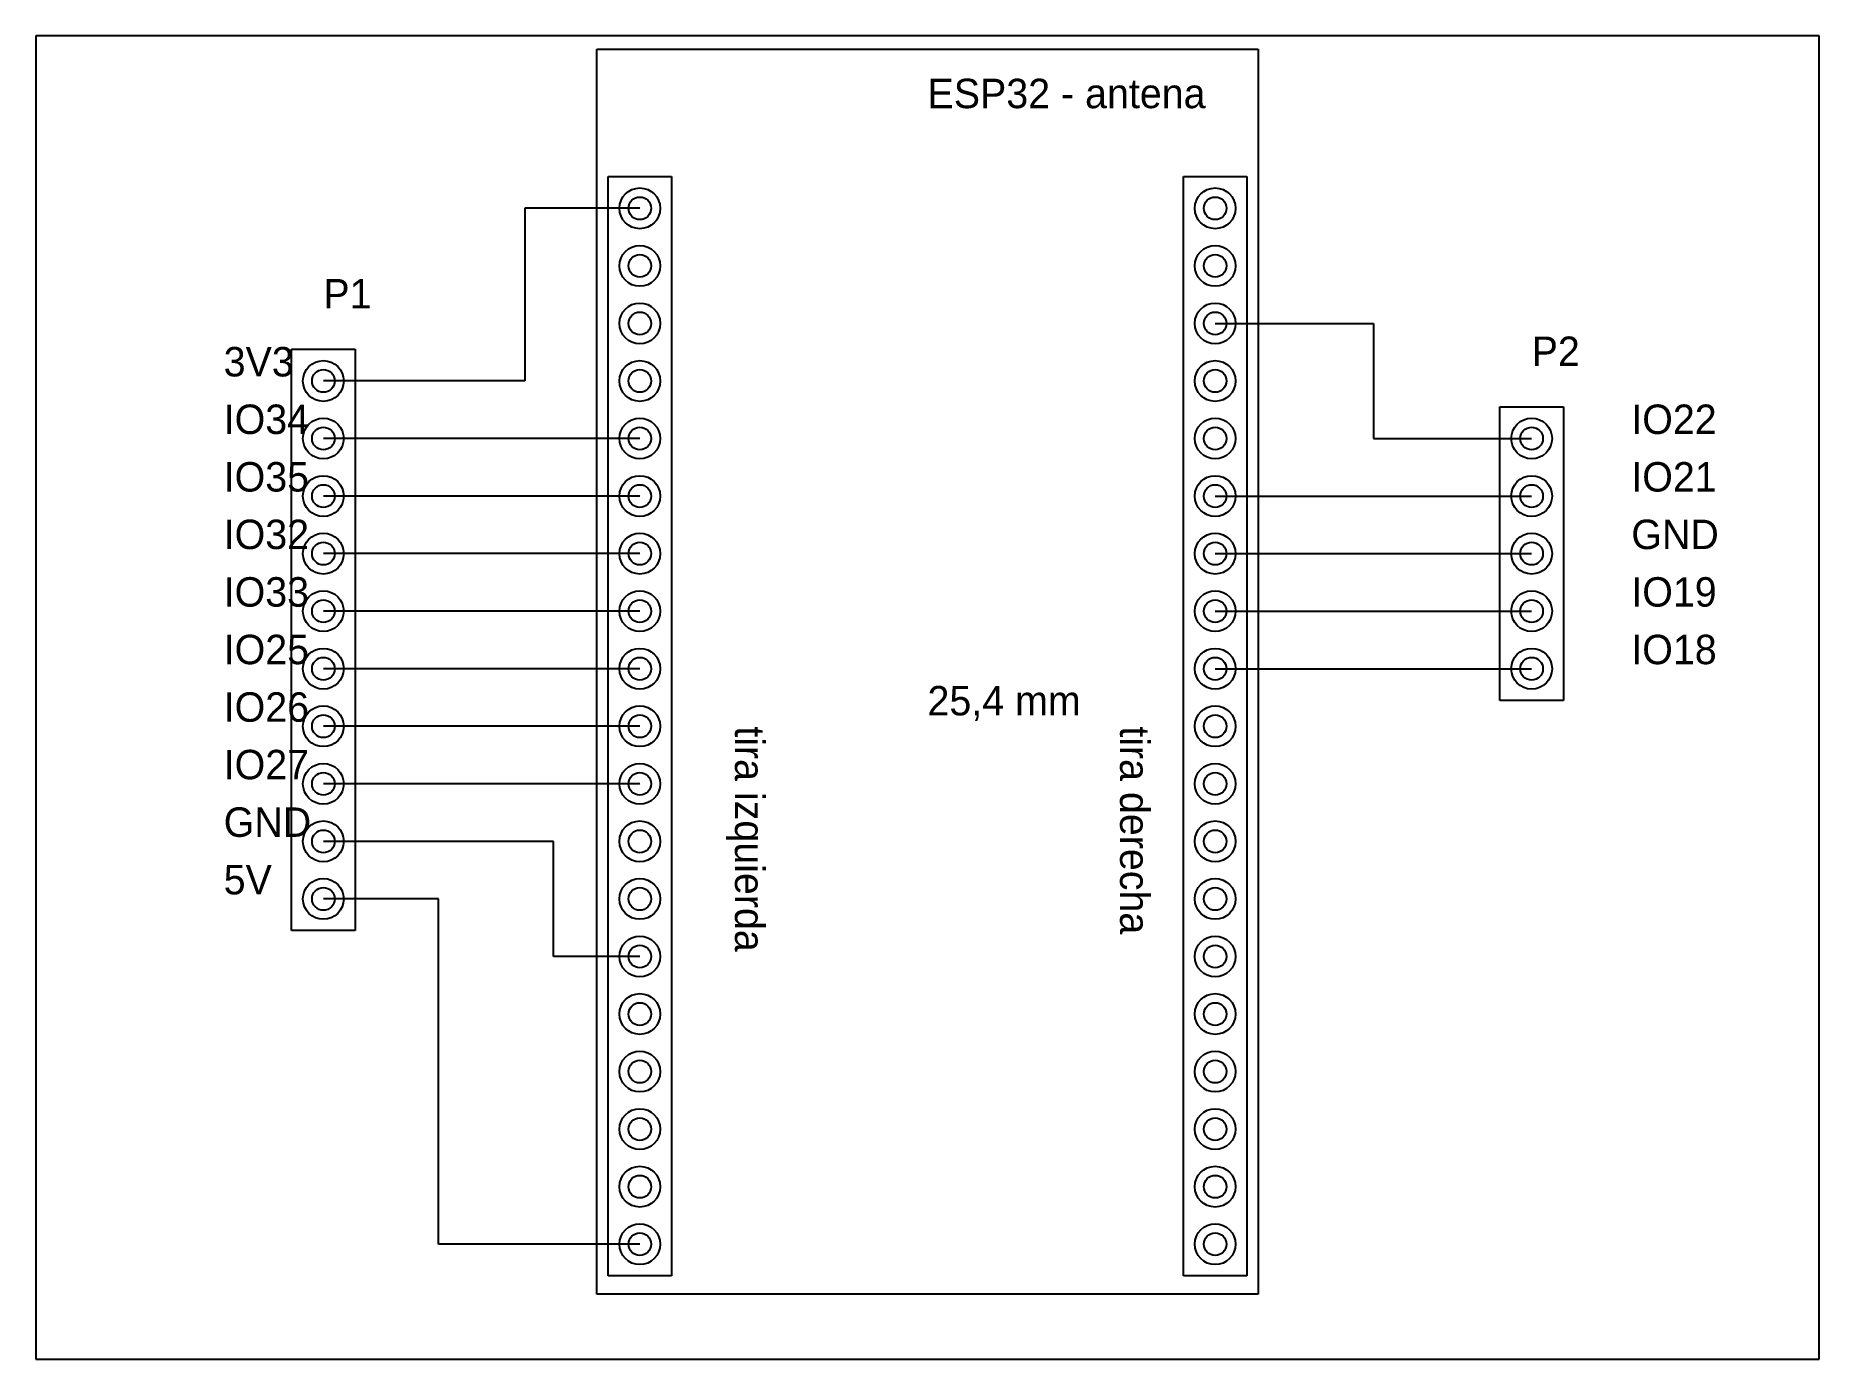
# Model space of a CAD drawing. Extents: x 0 to 78.7, y 0 to 58.4.
import ezdxf

# ---------------------------------------------------------------- set-up
doc = ezdxf.new("R2010")
doc.units = 0
for name, color, linetype in [('CONTORNO', 2, 'Continuous'), ('PADS', 6, 'Continuous'), ('PISTAS', 5, 'Continuous'), ('SERIGRAFIA', 4, 'Continuous'), ('TEXTOS', 7, 'Continuous')]:
    doc.layers.add(name, color=color, linetype=linetype)

msp = doc.modelspace()

# ---------------------------------------------------------------- linework, layer by layer
at = {"layer": 'CONTORNO'}
for p, q in [((78.74, 58.42), (0, 58.42)), ((0, 58.42), (0, 0)), ((78.74, 0), (78.74, 58.42)), ((0, 0), (78.74, 0))]:
    msp.add_line(p, q, dxfattribs=at)
at = {"layer": 'PADS'}
for centre, radius in [((26.67, 50.8), 0.9), ((26.67, 50.8), 0.5), ((52.07, 50.8), 0.9), ((52.07, 50.8), 0.5), ((26.67, 48.26), 0.9), ((52.07, 48.26), 0.9), ((26.67, 48.26), 0.5), ((52.07, 48.26), 0.5), ((26.67, 45.72), 0.9), ((52.07, 45.72), 0.9), ((26.67, 45.72), 0.5), ((52.07, 45.72), 0.5), ((12.7, 43.18), 0.9), ((12.7, 43.18), 0.5), ((26.67, 43.18), 0.9), ((26.67, 43.18), 0.5), ((52.07, 43.18), 0.9), ((52.07, 43.18), 0.5), ((12.7, 40.64), 0.9), ((12.7, 40.64), 0.5), ((26.67, 40.64), 0.9), ((26.67, 40.64), 0.5), ((52.07, 40.64), 0.9), ((52.07, 40.64), 0.5), ((66.04, 40.64), 0.9), ((66.04, 40.64), 0.5), ((12.7, 38.1), 0.9), ((12.7, 38.1), 0.5), ((26.67, 38.1), 0.9), ((26.67, 38.1), 0.5), ((52.07, 38.1), 0.9), ((52.07, 38.1), 0.5), ((66.04, 38.1), 0.9), ((66.04, 38.1), 0.5), ((12.7, 35.56), 0.9), ((26.67, 35.56), 0.9), ((52.07, 35.56), 0.9), ((66.04, 35.56), 0.9), ((12.7, 35.56), 0.5), ((26.67, 35.56), 0.5), ((52.07, 35.56), 0.5), ((66.04, 35.56), 0.5), ((12.7, 33.02), 0.9), ((26.67, 33.02), 0.9), ((52.07, 33.02), 0.9), ((66.04, 33.02), 0.9), ((12.7, 33.02), 0.5), ((26.67, 33.02), 0.5), ((52.07, 33.02), 0.5), ((66.04, 33.02), 0.5), ((12.7, 30.48), 0.9), ((12.7, 30.48), 0.5), ((26.67, 30.48), 0.9), ((26.67, 30.48), 0.5), ((52.07, 30.48), 0.9), ((52.07, 30.48), 0.5), ((66.04, 30.48), 0.9), ((66.04, 30.48), 0.5), ((12.7, 27.94), 0.9), ((12.7, 27.94), 0.5), ((26.67, 27.94), 0.9), ((26.67, 27.94), 0.5), ((52.07, 27.94), 0.9), ((52.07, 27.94), 0.5), ((12.7, 25.4), 0.9), ((26.67, 25.4), 0.9), ((52.07, 25.4), 0.9), ((12.7, 25.4), 0.5), ((26.67, 25.4), 0.5), ((52.07, 25.4), 0.5), ((12.7, 22.86), 0.9), ((26.67, 22.86), 0.9), ((52.07, 22.86), 0.9), ((12.7, 22.86), 0.5), ((26.67, 22.86), 0.5), ((52.07, 22.86), 0.5), ((12.7, 20.32), 0.9), ((12.7, 20.32), 0.5), ((26.67, 20.32), 0.9), ((26.67, 20.32), 0.5), ((52.07, 20.32), 0.9), ((52.07, 20.32), 0.5), ((26.67, 17.78), 0.9), ((26.67, 17.78), 0.5), ((52.07, 17.78), 0.9), ((52.07, 17.78), 0.5), ((26.67, 15.24), 0.9), ((52.07, 15.24), 0.9), ((26.67, 15.24), 0.5), ((52.07, 15.24), 0.5), ((26.67, 12.7), 0.9), ((52.07, 12.7), 0.9), ((26.67, 12.7), 0.5), ((52.07, 12.7), 0.5), ((26.67, 10.16), 0.9), ((52.07, 10.16), 0.9), ((26.67, 10.16), 0.5), ((52.07, 10.16), 0.5), ((26.67, 7.62), 0.9), ((26.67, 7.62), 0.5), ((52.07, 7.62), 0.9), ((52.07, 7.62), 0.5), ((26.67, 5.08), 0.9), ((26.67, 5.08), 0.5), ((52.07, 5.08), 0.9), ((52.07, 5.08), 0.5)]:
    msp.add_circle(centre, radius, dxfattribs=at)
at = {"layer": 'PISTAS'}
for p, q in [((26.67, 50.8), (21.59, 50.8)), ((21.59, 50.8), (21.59, 43.18)), ((52.07, 45.72), (59.055, 45.72)), ((59.055, 45.72), (59.055, 40.64)), ((21.59, 43.18), (12.7, 43.18)), ((26.67, 40.64), (12.7, 40.64)), ((59.055, 40.64), (66.04, 40.64)), ((26.67, 38.1), (12.7, 38.1)), ((52.07, 38.1), (66.04, 38.1)), ((26.67, 35.56), (12.7, 35.56)), ((52.07, 35.56), (66.04, 35.56)), ((26.67, 33.02), (12.7, 33.02)), ((52.07, 33.02), (66.04, 33.02)), ((26.67, 30.48), (12.7, 30.48)), ((52.07, 30.48), (66.04, 30.48)), ((26.67, 27.94), (12.7, 27.94)), ((26.67, 25.4), (12.7, 25.4)), ((22.86, 22.86), (12.7, 22.86)), ((22.86, 17.78), (22.86, 22.86)), ((17.78, 20.32), (12.7, 20.32)), ((17.78, 5.08), (17.78, 20.32)), ((26.67, 17.78), (22.86, 17.78)), ((26.67, 5.08), (17.78, 5.08))]:
    msp.add_line(p, q, dxfattribs=at)
at = {"layer": 'SERIGRAFIA'}
for p, q in [((24.77, 57.82), (53.97, 57.82)), ((24.77, 2.88), (24.77, 57.82)), ((53.97, 57.82), (53.97, 2.88)), ((25.27, 52.2), (28.07, 52.2)), ((25.27, 3.68), (25.27, 52.2)), ((28.07, 52.2), (28.07, 3.68)), ((50.67, 52.2), (53.47, 52.2)), ((50.67, 3.68), (50.67, 52.2)), ((53.47, 52.2), (53.47, 3.68)), ((11.3, 44.58), (14.1, 44.58)), ((11.3, 18.92), (11.3, 44.58)), ((14.1, 44.58), (14.1, 18.92)), ((64.64, 42.04), (67.44, 42.04)), ((64.64, 29.08), (64.64, 42.04)), ((67.44, 42.04), (67.44, 29.08)), ((67.44, 29.08), (64.64, 29.08)), ((14.1, 18.92), (11.3, 18.92)), ((28.07, 3.68), (25.27, 3.68)), ((53.47, 3.68), (50.67, 3.68)), ((53.97, 2.88), (24.77, 2.88))]:
    msp.add_line(p, q, dxfattribs=at)

# ---------------------------------------------------------------- texts
at = {"layer": 'TEXTOS'}
for s, p in [('ESP32 - antena', (39.37, 55.22)), ('P1', (12.7, 46.38)), ('P2', (66.04, 43.84)), ('3V3', (8.3, 43.38)), ('IO34', (8.3, 40.84)), ('IO22', (70.44, 40.84)), ('IO35', (8.3, 38.3)), ('IO21', (70.44, 38.3)), ('IO32', (8.3, 35.76)), ('GND', (70.44, 35.76)), ('IO33', (8.3, 33.22)), ('IO19', (70.44, 33.22)), ('IO25', (8.3, 30.68)), ('IO18', (70.44, 30.68)), ('IO26', (8.3, 28.14)), ('25,4 mm', (39.37, 28.42)), ('IO27', (8.3, 25.6)), ('GND', (8.3, 23.06)), ('5V', (8.3, 20.52))]:
    msp.add_text(s, height=1.3, dxfattribs=at).set_placement(p)
for s, p in [('tira izquierda', (30.87, 27.94)), ('tira derecha', (47.87, 27.94))]:
    msp.add_text(s, height=1.3, rotation=-90, dxfattribs=at).set_placement(p)

doc.saveas('drawing.dxf')
